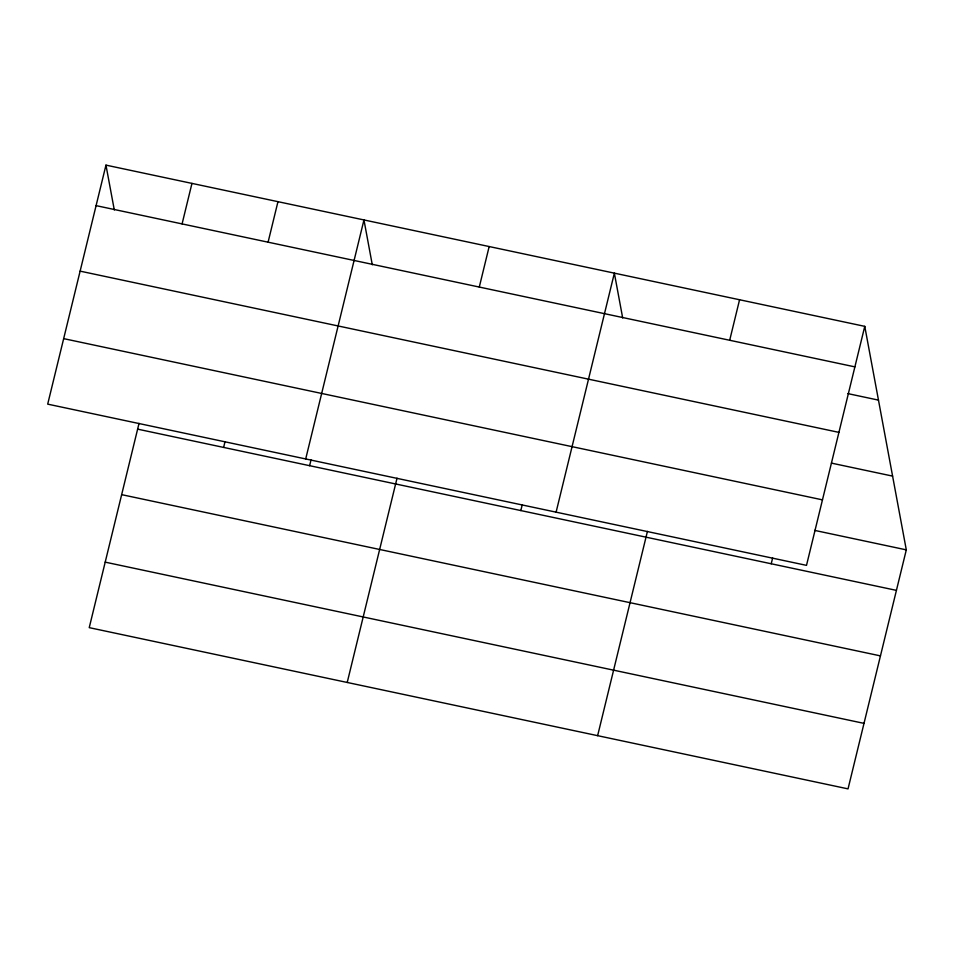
<?xml version="1.0" encoding="UTF-8"?>
<svg xmlns="http://www.w3.org/2000/svg" width="954" height="954" viewBox="0 0 954 954"><rect width="100%" height="100%" fill="white"/><g stroke="black" fill="none" stroke-linecap="round" stroke-linejoin="round"><path stroke-width="1.43" d="M105.966 165.125L47.7 404.138L806.5 565.364L864.765 326.351L105.966 165.125L114.301 209.963M182.083 223.904L191.957 183.395M139.034 423.361L89.235 627.649L848.034 788.875L906.3 549.862L864.765 326.351M268.086 242.185L277.96 201.676M223.618 447.414L225.025 441.63M305.697 458.957L363.963 219.945L372.287 264.783M309.621 465.695L311.028 459.9M347.22 682.468L397.031 478.181M479.29 287.059L489.163 246.549M520.812 510.569L522.232 504.785M556.099 512.155L614.364 273.154L622.688 317.98M597.633 735.665L647.432 531.378M729.691 340.268L739.565 299.759M771.226 563.778L772.633 557.983M96.092 205.635L854.891 366.873M847.903 393.62L878.479 400.12M80.124 271.139L838.924 432.377M831.447 463.119L892.598 476.106M63.668 338.634L822.467 499.86M814.585 530.376L906.3 549.862M137.626 429.145L896.426 590.371M121.659 494.649L880.459 655.887M105.202 562.144L864.002 723.37"/></g></svg>
